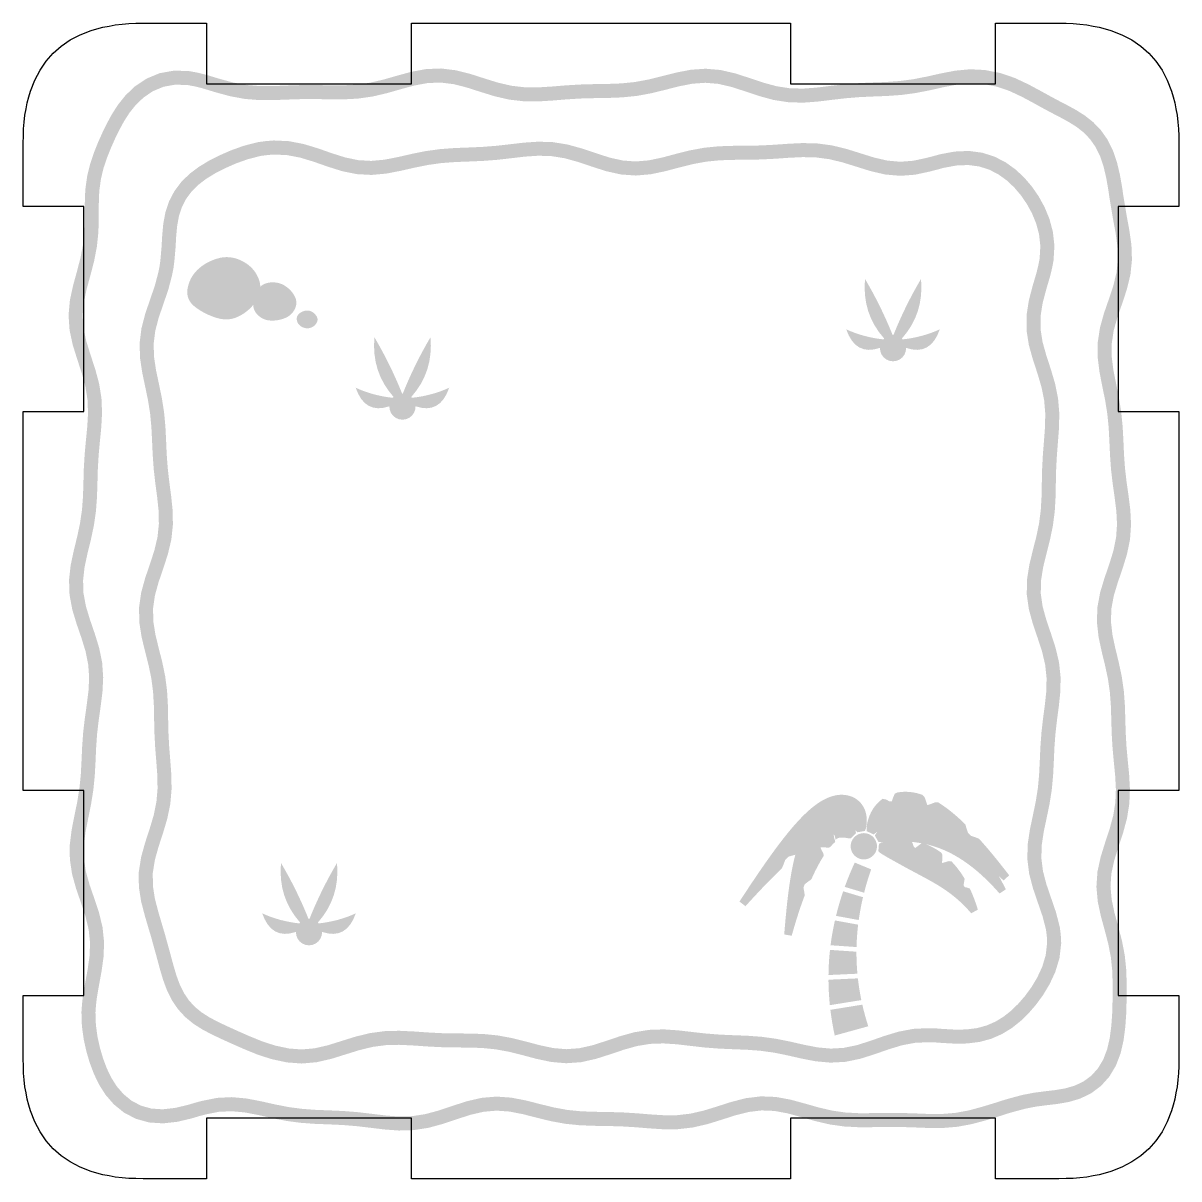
# Model space of a CAD drawing. Header units: millimetres. Extents: x 4 to 288, y 4 to 160.
# Drawn here: x 238.46 to 287.94, y 110.26 to 159.74 of the extents above; entities that cross this region are included whole.
import ezdxf

# ---------------------------------------------------------------- set-up
doc = ezdxf.new("R2010")
doc.units = ezdxf.units.MM
doc.layers.add('CUT', color=1, linetype='Continuous')
doc.layers.add('RASTER', color=7, linetype='Continuous')

msp = doc.modelspace()

# ---------------------------------------------------------------- hatches: boundary and pattern name
at = {"layer": 'RASTER'}
h = msp.add_hatch(color=7, dxfattribs=at)
h.paths.add_polyline_path([(241.102, 152.002), (241.111, 152.308), (241.125, 152.617), (241.206, 153.197), (241.337, 153.726), (241.498, 154.203), (241.672, 154.636), (241.853, 155.04), (242.045, 155.435), (242.261, 155.833), (242.521, 156.239), (242.845, 156.645), (243.247, 157.027), (243.736, 157.356), (244.305, 157.593), (244.939, 157.706), (245.598, 157.679), (245.951, 157.611), (246.276, 157.532), (246.879, 157.349), (247.459, 157.192), (248.029, 157.087), (248.598, 157.041), (249.177, 157.042), (249.768, 157.065), (250.37, 157.084), (250.974, 157.086), (251.572, 157.076), (252.158, 157.073), (252.732, 157.103), (253.303, 157.184), (253.879, 157.318), (254.47, 157.486), (255.081, 157.653), (255.71, 157.769), (256.352, 157.795), (256.992, 157.717), (257.616, 157.559), (258.22, 157.365), (258.804, 157.185), (259.374, 157.054), (259.938, 156.989), (260.507, 156.986), (261.091, 157.022), (261.687, 157.071), (262.292, 157.108), (262.895, 157.125), (263.49, 157.134), (264.074, 157.156), (264.649, 157.215), (265.225, 157.321), (265.811, 157.465), (266.415, 157.618), (267.038, 157.74), (267.676, 157.785), (268.317, 157.73), (268.947, 157.584), (269.557, 157.387), (270.147, 157.189), (270.718, 157.034), (271.28, 156.948), (271.842, 156.933), (272.417, 156.975), (273.007, 157.047), (273.609, 157.117), (274.216, 157.167), (274.819, 157.194), (275.412, 157.217), (275.994, 157.259), (276.572, 157.336), (277.156, 157.45), (277.753, 157.584), (278.368, 157.702), (279.001, 157.761), (279.64, 157.729), (280.278, 157.602), (280.607, 157.497), (280.93, 157.381), (281.496, 157.115), (281.988, 156.851), (282.418, 156.614), (282.808, 156.405), (283.179, 156.212), (283.545, 156.012), (283.91, 155.781), (284.265, 155.501), (284.595, 155.158), (284.882, 154.751), (285.113, 154.286), (285.288, 153.776), (285.415, 153.232), (285.516, 152.655), (285.558, 152.35), (285.608, 152.051), (285.709, 151.456), (285.819, 150.855), (285.906, 150.237), (285.928, 149.604), (285.862, 148.967), (285.71, 148.339), (285.508, 147.728), (285.304, 147.139), (285.145, 146.569), (285.062, 146.013), (285.061, 145.457), (285.133, 144.89), (285.248, 144.304), (285.37, 143.703), (285.468, 143.091), (285.529, 142.479), (285.562, 141.874), (285.588, 141.28), (285.629, 140.694), (285.697, 140.108), (285.781, 139.514), (285.858, 138.904), (285.89, 138.278), (285.846, 137.644), (285.719, 137.014), (285.53, 136.398), (285.325, 135.802), (285.151, 135.227), (285.047, 134.669), (285.029, 134.117), (285.092, 133.557), (285.215, 132.979), (285.361, 132.383), (285.491, 131.772), (285.58, 131.155), (285.625, 130.542), (285.644, 129.939), (285.661, 129.346), (285.695, 128.759), (285.749, 128.169), (285.808, 127.566), (285.841, 126.95), (285.816, 126.321), (285.715, 125.691), (285.548, 125.072), (285.35, 124.47), (285.168, 123.888), (285.046, 123.326), (285.009, 122.775), (285.059, 122.221), (285.181, 121.65), (285.343, 121.06), (285.501, 120.452), (285.62, 119.833), (285.684, 119.213), (285.703, 118.601), (285.702, 117.992), (285.692, 117.683), (285.685, 117.365), (285.644, 116.767), (285.569, 116.19), (285.442, 115.636), (285.243, 115.114), (284.962, 114.641), (284.601, 114.239), (284.176, 113.923), (283.71, 113.698), (283.229, 113.555), (282.753, 113.472), (282.29, 113.417), (281.836, 113.359), (281.37, 113.268), (280.855, 113.131), (280.58, 113.051), (280.287, 112.956), (279.687, 112.772), (279.073, 112.607), (278.45, 112.492), (277.826, 112.441), (277.212, 112.442), (276.61, 112.465), (276.019, 112.484), (275.43, 112.486), (274.835, 112.476), (274.228, 112.473), (273.61, 112.505), (272.987, 112.593), (272.37, 112.737), (271.769, 112.909), (271.186, 113.067), (270.623, 113.171), (270.072, 113.193), (269.518, 113.126), (268.949, 112.982), (268.36, 112.793), (267.752, 112.605), (267.128, 112.462), (266.499, 112.39), (265.876, 112.385), (265.266, 112.424), (264.67, 112.473), (264.081, 112.509), (263.492, 112.525), (262.894, 112.534), (262.284, 112.558), (261.666, 112.621), (261.05, 112.734), (260.443, 112.883), (259.854, 113.033), (259.283, 113.144), (258.729, 113.183), (258.177, 113.136), (257.613, 113.005), (257.031, 112.817), (256.427, 112.615), (255.806, 112.446), (255.174, 112.349), (254.544, 112.332), (253.925, 112.378), (253.322, 112.451), (252.732, 112.52), (252.146, 112.568), (251.556, 112.595), (250.955, 112.618), (250.345, 112.662), (249.73, 112.744), (249.121, 112.863), (248.525, 112.997), (247.947, 113.107), (247.387, 113.159), (246.834, 113.132), (246.271, 113.019), (245.986, 112.944), (245.682, 112.852), (245.069, 112.707), (244.453, 112.638), (243.849, 112.678), (243.283, 112.836), (242.778, 113.102), (242.347, 113.451), (241.995, 113.856), (241.715, 114.296), (241.493, 114.755), (241.315, 115.228), (241.17, 115.721), (241.055, 116.242), (240.978, 116.803), (240.959, 117.404), (240.982, 117.726), (241.015, 118.042), (241.118, 118.649), (241.227, 119.241), (241.307, 119.816), (241.327, 120.376), (241.269, 120.931), (241.133, 121.496), (240.94, 122.079), (240.731, 122.683), (240.558, 123.306), (240.462, 123.942), (240.461, 124.58), (240.54, 125.206), (240.659, 125.813), (240.78, 126.405), (240.873, 126.986), (240.931, 127.567), (240.962, 128.155), (240.989, 128.754), (241.032, 129.361), (241.102, 129.968), (241.187, 130.566), (241.26, 131.149), (241.289, 131.717), (241.25, 132.276), (241.137, 132.838), (240.96, 133.416), (240.754, 134.013), (240.567, 134.631), (240.449, 135.266), (240.428, 135.907), (240.499, 136.539), (240.63, 137.155), (240.776, 137.751), (240.9, 138.333), (240.983, 138.91), (241.026, 139.489), (241.044, 140.079), (241.061, 140.68), (241.097, 141.286), (241.152, 141.888), (241.21, 142.479), (241.241, 143.055), (241.218, 143.619), (241.128, 144.183), (240.973, 144.756), (240.778, 145.347), (240.588, 145.958), (240.451, 146.589), (240.407, 147.231), (240.464, 147.87), (240.598, 148.492), (240.763, 149.095), (240.915, 149.68), (241.026, 150.254), (241.085, 150.827), (241.103, 151.408)])
h.paths.add_polyline_path([(241.702, 151.993), (241.703, 151.399), (241.684, 150.787), (241.62, 150.167), (241.501, 149.548), (241.343, 148.94), (241.181, 148.35), (241.059, 147.779), (241.009, 147.225), (241.046, 146.674), (241.168, 146.112), (241.35, 145.53), (241.548, 144.928), (241.715, 144.309), (241.816, 143.679), (241.841, 143.05), (241.808, 142.434), (241.749, 141.831), (241.695, 141.241), (241.661, 140.654), (241.644, 140.061), (241.625, 139.458), (241.58, 138.845), (241.491, 138.228), (241.361, 137.617), (241.215, 137.021), (241.092, 136.443), (241.029, 135.883), (241.047, 135.331), (241.151, 134.773), (241.325, 134.198), (241.53, 133.602), (241.719, 132.986), (241.846, 132.356), (241.89, 131.722), (241.858, 131.096), (241.781, 130.486), (241.697, 129.892), (241.629, 129.306), (241.588, 128.72), (241.562, 128.126), (241.529, 127.521), (241.468, 126.909), (241.37, 126.297), (241.248, 125.696), (241.133, 125.11), (241.061, 124.543), (241.062, 123.987), (241.145, 123.431), (241.304, 122.861), (241.508, 122.272), (241.71, 121.661), (241.862, 121.033), (241.928, 120.396), (241.906, 119.763), (241.819, 119.145), (241.709, 118.544), (241.61, 117.961), (241.58, 117.673), (241.559, 117.391), (241.577, 116.853), (241.646, 116.348), (241.752, 115.87), (241.885, 115.418), (242.045, 114.991), (242.239, 114.588), (242.477, 114.216), (242.766, 113.884), (243.109, 113.605), (243.506, 113.397), (243.951, 113.272), (244.439, 113.24), (244.966, 113.299), (245.526, 113.432), (245.823, 113.522), (246.136, 113.604), (246.759, 113.729), (247.399, 113.761), (248.032, 113.702), (248.647, 113.584), (249.244, 113.45), (249.828, 113.336), (250.406, 113.259), (250.988, 113.217), (251.581, 113.194), (252.184, 113.167), (252.791, 113.117), (253.393, 113.047), (253.983, 112.975), (254.558, 112.933), (255.12, 112.948), (255.682, 113.034), (256.253, 113.189), (256.843, 113.387), (257.453, 113.584), (258.083, 113.73), (258.724, 113.785), (259.362, 113.74), (259.985, 113.618), (260.589, 113.465), (261.175, 113.321), (261.751, 113.215), (262.326, 113.156), (262.91, 113.134), (263.505, 113.125), (264.108, 113.108), (264.713, 113.071), (265.309, 113.022), (265.893, 112.986), (266.462, 112.989), (267.026, 113.054), (267.596, 113.185), (268.18, 113.365), (268.784, 113.559), (269.408, 113.717), (270.048, 113.795), (270.69, 113.769), (271.319, 113.653), (271.93, 113.486), (272.521, 113.318), (273.097, 113.184), (273.668, 113.103), (274.242, 113.073), (274.828, 113.076), (275.426, 113.086), (276.03, 113.084), (276.632, 113.065), (277.223, 113.042), (277.802, 113.041), (278.371, 113.087), (278.941, 113.192), (279.52, 113.349), (280.107, 113.528), (280.404, 113.624), (280.693, 113.709), (281.236, 113.854), (281.741, 113.951), (282.216, 114.013), (282.666, 114.066), (283.092, 114.14), (283.493, 114.259), (283.863, 114.438), (284.194, 114.684), (284.476, 114.998), (284.701, 115.376), (284.867, 115.811), (284.978, 116.296), (285.046, 116.826), (285.085, 117.392), (285.092, 117.699), (285.102, 118.003), (285.103, 118.592), (285.085, 119.173), (285.026, 119.746), (284.915, 120.32), (284.763, 120.905), (284.598, 121.508), (284.464, 122.13), (284.407, 122.769), (284.451, 123.411), (284.588, 124.042), (284.778, 124.653), (284.973, 125.244), (285.128, 125.817), (285.218, 126.381), (285.241, 126.945), (285.21, 127.521), (285.152, 128.112), (285.097, 128.714), (285.061, 129.32), (285.044, 129.921), (285.026, 130.511), (284.983, 131.09), (284.9, 131.667), (284.776, 132.249), (284.63, 132.845), (284.499, 133.461), (284.428, 134.093), (284.449, 134.734), (284.567, 135.369), (284.754, 135.987), (284.96, 136.584), (285.137, 137.162), (285.25, 137.724), (285.289, 138.283), (285.26, 138.851), (285.187, 139.434), (285.102, 140.032), (285.032, 140.639), (284.989, 141.246), (284.962, 141.845), (284.931, 142.433), (284.873, 143.014), (284.78, 143.595), (284.659, 144.187), (284.54, 144.794), (284.461, 145.42), (284.462, 146.058), (284.558, 146.694), (284.731, 147.317), (284.94, 147.921), (285.133, 148.504), (285.269, 149.069), (285.327, 149.624), (285.307, 150.184), (285.227, 150.759), (285.118, 151.351), (285.016, 151.952), (284.965, 152.26), (284.923, 152.562), (284.827, 153.112), (284.71, 153.61), (284.559, 154.054), (284.365, 154.442), (284.131, 154.775), (283.861, 155.055), (283.562, 155.291), (283.24, 155.494), (282.896, 155.683), (282.528, 155.875), (282.132, 156.086), (281.701, 156.324), (281.226, 156.579), (280.7, 156.826), (280.413, 156.929), (280.128, 157.02), (279.567, 157.132), (279.013, 157.159), (278.453, 157.107), (277.875, 156.997), (277.279, 156.863), (276.67, 156.744), (276.055, 156.662), (275.445, 156.618), (274.844, 156.595), (274.254, 156.568), (273.668, 156.52), (273.078, 156.451), (272.475, 156.378), (271.856, 156.332), (271.226, 156.349), (270.594, 156.446), (269.973, 156.615), (269.369, 156.817), (268.787, 157.005), (268.223, 157.136), (267.671, 157.183), (267.117, 157.144), (266.546, 157.033), (265.957, 156.883), (265.35, 156.734), (264.734, 156.621), (264.116, 156.558), (263.506, 156.534), (262.908, 156.525), (262.319, 156.509), (261.73, 156.473), (261.134, 156.424), (260.524, 156.385), (259.901, 156.39), (259.272, 156.462), (258.648, 156.605), (258.04, 156.793), (257.451, 156.982), (256.882, 157.126), (256.328, 157.193), (255.777, 157.171), (255.214, 157.067), (254.631, 156.909), (254.03, 156.737), (253.413, 156.593), (252.79, 156.505), (252.172, 156.473), (251.565, 156.476), (250.97, 156.486), (250.381, 156.484), (249.79, 156.465), (249.188, 156.442), (248.574, 156.441), (247.95, 156.492), (247.327, 156.607), (246.714, 156.772), (246.118, 156.953), (245.823, 157.025), (245.528, 157.082), (244.98, 157.104), (244.475, 157.014), (244.021, 156.825), (243.624, 156.557), (243.288, 156.238), (243.01, 155.889), (242.778, 155.528), (242.579, 155.16), (242.397, 154.787), (242.225, 154.401), (242.061, 153.994), (241.913, 153.558), (241.796, 153.083), (241.723, 152.562), (241.711, 152.285), (241.702, 151.993)])
h = msp.add_hatch(color=7, dxfattribs=at)
h.paths.add_polyline_path([(244.25, 149.064), (244.306, 149.339), (244.34, 149.605), (244.387, 150.135), (244.416, 150.643), (244.462, 151.147), (244.554, 151.641), (244.712, 152.113), (244.94, 152.549), (245.234, 152.939), (245.58, 153.278), (245.968, 153.572), (246.39, 153.831), (246.848, 154.066), (247.348, 154.285), (247.901, 154.484), (248.509, 154.64), (248.852, 154.686), (249.19, 154.714), (249.831, 154.684), (250.463, 154.564), (251.081, 154.377), (251.678, 154.167), (252.254, 153.985), (252.813, 153.87), (253.365, 153.839), (253.924, 153.89), (254.5, 154.001), (255.094, 154.137), (255.703, 154.259), (256.317, 154.344), (256.928, 154.389), (257.528, 154.412), (258.118, 154.438), (258.703, 154.484), (259.294, 154.55), (259.896, 154.62), (260.514, 154.662), (261.144, 154.641), (261.775, 154.539), (262.394, 154.367), (262.996, 154.164), (263.576, 153.978), (264.137, 153.854), (264.687, 153.814), (265.241, 153.861), (265.812, 153.981), (266.402, 154.138), (267.009, 154.29), (267.626, 154.403), (268.244, 154.464), (268.854, 154.484), (269.451, 154.488), (270.04, 154.5), (270.628, 154.531), (271.225, 154.573), (271.835, 154.602), (272.458, 154.586), (273.085, 154.503), (273.706, 154.352), (274.311, 154.163), (274.895, 153.981), (275.46, 153.851), (276.011, 153.802), (276.561, 153.844), (277.128, 153.966), (277.418, 154.04), (277.727, 154.125), (278.34, 154.239), (278.945, 154.265), (279.523, 154.189), (280.056, 154.017), (280.534, 153.769), (280.956, 153.463), (281.326, 153.115), (281.651, 152.732), (281.938, 152.316), (282.188, 151.86), (282.395, 151.358), (282.543, 150.806), (282.609, 150.206), (282.572, 149.575), (282.506, 149.24), (282.431, 148.922), (282.255, 148.324), (282.103, 147.747), (282.016, 147.189), (282.014, 146.64), (282.102, 146.085), (282.262, 145.513), (282.456, 144.919), (282.637, 144.306), (282.764, 143.681), (282.817, 143.053), (282.807, 142.433), (282.762, 141.828), (282.715, 141.235), (282.684, 140.648), (282.67, 140.058), (282.659, 139.457), (282.624, 138.845), (282.545, 138.227), (282.418, 137.613), (282.265, 137.013), (282.124, 136.431), (282.035, 135.868), (282.025, 135.317), (282.104, 134.763), (282.261, 134.195), (282.462, 133.605), (282.659, 132.996), (282.807, 132.37), (282.874, 131.736), (282.862, 131.109), (282.798, 130.497), (282.719, 129.899), (282.652, 129.312), (282.609, 128.727), (282.583, 128.135), (282.553, 127.532), (282.496, 126.92), (282.4, 126.308), (282.275, 125.705), (282.151, 125.117), (282.066, 124.548), (282.05, 123.993), (282.118, 123.439), (282.266, 122.874), (282.466, 122.289), (282.674, 121.682), (282.837, 121.053), (282.881, 120.711), (282.9, 120.352), (282.825, 119.708), (282.644, 119.115), (282.399, 118.589), (282.119, 118.125), (281.818, 117.714), (281.499, 117.346), (281.158, 117.015), (280.784, 116.718), (280.37, 116.464), (279.911, 116.262), (279.41, 116.125), (278.877, 116.058), (278.326, 116.053), (277.757, 116.084), (277.475, 116.107), (277.199, 116.113), (276.639, 116.086), (276.08, 115.98), (275.506, 115.806), (274.912, 115.598), (274.297, 115.403), (273.664, 115.273), (273.024, 115.238), (272.392, 115.295), (271.777, 115.414), (271.18, 115.55), (270.597, 115.667), (270.02, 115.747), (269.438, 115.79), (268.847, 115.813), (268.246, 115.839), (267.64, 115.886), (267.038, 115.954), (266.449, 116.023), (265.876, 116.061), (265.314, 116.042), (264.753, 115.952), (264.182, 115.793), (263.592, 115.594), (262.981, 115.399), (262.35, 115.258), (261.709, 115.212), (261.071, 115.267), (260.45, 115.397), (259.848, 115.557), (259.264, 115.703), (258.69, 115.808), (258.117, 115.865), (257.534, 115.884), (256.941, 115.888), (256.338, 115.901), (255.735, 115.932), (255.14, 115.974), (254.558, 116.001), (253.99, 115.987), (253.425, 115.912), (252.855, 115.774), (252.268, 115.591), (251.661, 115.402), (251.034, 115.257), (250.393, 115.2), (249.753, 115.248), (249.12, 115.384), (248.798, 115.484), (248.479, 115.59), (247.914, 115.82), (247.411, 116.042), (246.956, 116.248), (246.532, 116.448), (246.132, 116.66), (245.752, 116.902), (245.402, 117.189), (245.091, 117.527), (244.828, 117.913), (244.618, 118.338), (244.451, 118.793), (244.31, 119.271), (244.175, 119.776), (244.023, 120.322), (243.944, 120.615), (243.853, 120.913), (243.676, 121.515), (243.515, 122.13), (243.416, 122.763), (243.414, 123.406), (243.515, 124.043), (243.687, 124.661), (243.883, 125.259), (244.054, 125.838), (244.169, 126.404), (244.217, 126.968), (244.207, 127.54), (244.164, 128.126), (244.116, 128.725), (244.084, 129.329), (244.07, 129.93), (244.059, 130.521), (244.026, 131.1), (243.953, 131.674), (243.833, 132.252), (243.682, 132.843), (243.535, 133.452), (243.436, 134.08), (243.425, 134.721), (243.516, 135.359), (243.687, 135.982), (243.892, 136.584), (244.081, 137.166), (244.214, 137.731), (244.273, 138.29), (244.263, 138.854), (244.202, 139.433), (244.123, 140.027), (244.054, 140.632), (244.01, 141.238), (243.983, 141.837), (243.954, 142.426), (243.901, 143.005), (243.81, 143.585), (243.688, 144.173), (243.561, 144.777), (243.467, 145.399), (243.449, 146.035), (243.528, 146.673), (243.691, 147.299), (243.898, 147.906), (244.099, 148.491)])
h.paths.add_polyline_path([(244.835, 148.928), (244.674, 148.317), (244.466, 147.711), (244.266, 147.126), (244.118, 146.561), (244.05, 146.007), (244.066, 145.452), (244.151, 144.883), (244.275, 144.295), (244.4, 143.692), (244.496, 143.08), (244.553, 142.468), (244.583, 141.865), (244.609, 141.273), (244.652, 140.688), (244.719, 140.101), (244.798, 139.503), (244.862, 138.891), (244.874, 138.264), (244.807, 137.63), (244.659, 137.004), (244.462, 136.395), (244.261, 135.805), (244.104, 135.237), (244.025, 134.683), (244.035, 134.132), (244.124, 133.569), (244.265, 132.987), (244.418, 132.387), (244.545, 131.773), (244.624, 131.155), (244.659, 130.543), (244.67, 129.942), (244.684, 129.352), (244.715, 128.765), (244.762, 128.172), (244.807, 127.567), (244.817, 126.947), (244.764, 126.319), (244.637, 125.694), (244.456, 125.081), (244.262, 124.487), (244.102, 123.915), (244.014, 123.36), (244.016, 122.811), (244.103, 122.253), (244.255, 121.676), (244.428, 121.085), (244.52, 120.781), (244.602, 120.481), (244.754, 119.934), (244.888, 119.433), (245.021, 118.981), (245.17, 118.575), (245.348, 118.216), (245.562, 117.901), (245.814, 117.627), (246.105, 117.389), (246.434, 117.178), (246.801, 116.984), (247.208, 116.792), (247.655, 116.589), (248.148, 116.372), (248.687, 116.153), (248.981, 116.055), (249.273, 115.965), (249.839, 115.844), (250.389, 115.802), (250.94, 115.851), (251.505, 115.981), (252.089, 116.163), (252.694, 116.352), (253.315, 116.503), (253.942, 116.586), (254.565, 116.602), (255.175, 116.573), (255.772, 116.531), (256.36, 116.5), (256.949, 116.488), (257.546, 116.484), (258.156, 116.464), (258.774, 116.403), (259.391, 116.29), (259.998, 116.138), (260.588, 115.981), (261.159, 115.861), (261.713, 115.814), (262.263, 115.854), (262.824, 115.978), (263.404, 116.164), (264.006, 116.367), (264.625, 116.539), (265.256, 116.641), (265.886, 116.662), (266.504, 116.62), (267.106, 116.55), (267.697, 116.484), (268.282, 116.438), (268.872, 116.412), (269.472, 116.389), (270.083, 116.344), (270.697, 116.259), (271.306, 116.137), (271.9, 116.001), (272.476, 115.89), (273.035, 115.839), (273.587, 115.87), (274.146, 115.985), (274.722, 116.167), (275.319, 116.377), (275.937, 116.564), (276.569, 116.684), (277.192, 116.713), (277.505, 116.707), (277.797, 116.683), (278.339, 116.653), (278.837, 116.658), (279.293, 116.715), (279.71, 116.829), (280.091, 116.996), (280.44, 117.211), (280.761, 117.466), (281.062, 117.759), (281.348, 118.089), (281.619, 118.459), (281.869, 118.872), (282.083, 119.33), (282.235, 119.831), (282.298, 120.371), (282.283, 120.658), (282.247, 120.939), (282.099, 121.509), (281.898, 122.094), (281.691, 122.701), (281.528, 123.327), (281.449, 123.965), (281.467, 124.601), (281.561, 125.223), (281.688, 125.827), (281.81, 126.415), (281.901, 126.995), (281.954, 127.574), (281.983, 128.163), (282.01, 128.762), (282.054, 129.368), (282.123, 129.973), (282.202, 130.567), (282.263, 131.146), (282.273, 131.71), (282.214, 132.269), (282.081, 132.834), (281.892, 133.416), (281.687, 134.018), (281.516, 134.641), (281.425, 135.279), (281.436, 135.92), (281.535, 136.548), (281.682, 137.157), (281.833, 137.748), (281.953, 138.326), (282.026, 138.9), (282.059, 139.479), (282.07, 140.07), (282.084, 140.671), (282.116, 141.275), (282.164, 141.874), (282.207, 142.46), (282.217, 143.032), (282.169, 143.596), (282.054, 144.162), (281.883, 144.741), (281.687, 145.339), (281.515, 145.957), (281.414, 146.594), (281.416, 147.237), (281.515, 147.87), (281.676, 148.485), (281.85, 149.076), (281.919, 149.367), (281.975, 149.651), (282.007, 150.191), (281.952, 150.695), (281.826, 151.165), (281.646, 151.6), (281.426, 152), (281.174, 152.367), (280.89, 152.701), (280.573, 153), (280.218, 153.257), (279.824, 153.462), (279.391, 153.601), (278.918, 153.663), (278.408, 153.641), (277.861, 153.54), (277.572, 153.46), (277.265, 153.382), (276.647, 153.248), (276.007, 153.2), (275.366, 153.257), (274.739, 153.402), (274.132, 153.591), (273.545, 153.774), (272.975, 153.912), (272.41, 153.987), (271.842, 154.001), (271.26, 153.974), (270.665, 153.932), (270.062, 153.901), (269.459, 153.888), (268.866, 153.884), (268.283, 153.865), (267.71, 153.808), (267.136, 153.703), (266.552, 153.557), (265.95, 153.397), (265.329, 153.267), (264.691, 153.212), (264.05, 153.258), (263.419, 153.399), (262.808, 153.594), (262.218, 153.793), (261.647, 153.952), (261.086, 154.042), (260.524, 154.061), (259.951, 154.023), (259.362, 153.954), (258.76, 153.886), (258.154, 153.839), (257.553, 153.813), (256.962, 153.79), (256.38, 153.747), (255.803, 153.667), (255.22, 153.55), (254.623, 153.414), (254.008, 153.295), (253.376, 153.238), (252.736, 153.273), (252.103, 153.403), (251.488, 153.598), (250.894, 153.806), (250.32, 153.98), (249.761, 154.086), (249.201, 154.112), (248.917, 154.089), (248.623, 154.05), (248.077, 153.91), (247.57, 153.728), (247.106, 153.524), (246.684, 153.307), (246.306, 153.076), (245.973, 152.823), (245.686, 152.542), (245.449, 152.228), (245.266, 151.877), (245.136, 151.49), (245.057, 151.064), (245.014, 150.599), (244.985, 150.092), (244.936, 149.54), (244.898, 149.241), (244.835, 148.928)])
for points in [[(248.521, 148.852), (248.566, 148.734), (248.597, 148.618), (248.614, 148.502), (248.617, 148.386), (248.605, 148.272), (248.58, 148.158), (248.54, 148.045), (248.486, 147.933), (248.421, 147.825), (248.349, 147.721), (248.27, 147.624), (248.184, 147.532), (248.091, 147.446), (247.99, 147.365), (247.882, 147.291), (247.767, 147.221), (247.648, 147.162), (247.527, 147.115), (247.405, 147.081), (247.281, 147.061), (247.156, 147.054), (247.029, 147.06), (246.901, 147.079), (246.771, 147.111), (246.643, 147.152), (246.517, 147.199), (246.396, 147.25), (246.277, 147.305), (246.162, 147.366), (246.05, 147.432), (245.942, 147.502), (245.837, 147.577), (245.741, 147.657), (245.66, 147.743), (245.595, 147.833), (245.546, 147.927), (245.511, 148.027), (245.492, 148.132), (245.488, 148.242), (245.499, 148.356), (245.522, 148.471), (245.554, 148.582), (245.593, 148.689), (245.64, 148.792), (245.696, 148.89), (245.759, 148.985), (245.831, 149.075), (245.911, 149.161), (245.998, 149.243), (246.091, 149.319), (246.189, 149.389), (246.294, 149.454), (246.404, 149.513), (246.521, 149.567), (246.643, 149.615), (246.771, 149.657), (246.902, 149.691), (247.032, 149.712), (247.162, 149.72), (247.291, 149.715), (247.42, 149.698), (247.549, 149.668), (247.677, 149.625), (247.804, 149.57), (247.926, 149.505), (248.039, 149.433), (248.143, 149.354), (248.237, 149.267), (248.322, 149.174), (248.398, 149.074), (248.464, 148.966), (248.521, 148.852)], [(250.086, 148.048), (250.117, 147.981), (250.14, 147.913), (250.154, 147.846), (250.16, 147.778), (250.157, 147.71), (250.145, 147.642), (250.125, 147.573), (250.096, 147.504), (250.061, 147.438), (250.02, 147.376), (249.975, 147.32), (249.924, 147.268), (249.868, 147.221), (249.808, 147.179), (249.742, 147.141), (249.671, 147.109), (249.597, 147.081), (249.523, 147.057), (249.447, 147.038), (249.37, 147.023), (249.292, 147.012), (249.212, 147.005), (249.132, 147.003), (249.051, 147.005), (248.971, 147.012), (248.894, 147.026), (248.82, 147.047), (248.75, 147.074), (248.683, 147.108), (248.619, 147.149), (248.558, 147.196), (248.501, 147.25), (248.449, 147.307), (248.406, 147.367), (248.371, 147.429), (248.344, 147.493), (248.325, 147.559), (248.315, 147.626), (248.313, 147.696), (248.318, 147.767), (248.33, 147.839), (248.346, 147.911), (248.366, 147.982), (248.389, 148.052), (248.416, 148.122), (248.447, 148.192), (248.482, 148.261), (248.521, 148.329), (248.564, 148.393), (248.614, 148.45), (248.669, 148.5), (248.731, 148.542), (248.799, 148.576), (248.873, 148.603), (248.954, 148.623), (249.04, 148.635), (249.128, 148.64), (249.213, 148.639), (249.296, 148.63), (249.376, 148.616), (249.454, 148.595), (249.529, 148.567), (249.601, 148.533), (249.67, 148.492), (249.737, 148.446), (249.799, 148.398), (249.857, 148.347), (249.911, 148.293), (249.961, 148.236), (250.006, 148.176), (250.048, 148.113), (250.086, 148.048)], [(275.14, 145.835), (274.889, 145.769), (274.658, 145.75), (274.447, 145.779), (274.257, 145.854), (274.086, 145.977), (273.936, 146.147), (273.807, 146.365), (273.697, 146.629), (273.881, 146.549), (274.069, 146.476), (274.261, 146.411), (274.458, 146.353), (274.659, 146.303), (274.864, 146.26), (275.073, 146.225), (275.287, 146.198), (275.293, 146.204), (275.298, 146.21), (275.304, 146.216), (275.31, 146.222), (275.316, 146.227), (275.322, 146.233), (275.1, 146.508), (274.912, 146.796), (274.758, 147.096), (274.638, 147.409), (274.553, 147.735), (274.502, 148.073), (274.484, 148.424), (274.501, 148.787), (274.668, 148.498), (274.83, 148.206), (274.986, 147.91), (275.137, 147.611), (275.282, 147.308), (275.422, 147.002), (275.556, 146.693), (275.685, 146.38), (275.69, 146.38), (275.695, 146.38), (275.7, 146.38), (275.705, 146.38), (275.71, 146.38), (275.715, 146.38), (275.844, 146.693), (275.978, 147.002), (276.118, 147.308), (276.263, 147.611), (276.414, 147.91), (276.57, 148.206), (276.732, 148.498), (276.899, 148.787), (276.916, 148.424), (276.898, 148.073), (276.847, 147.735), (276.762, 147.409), (276.642, 147.096), (276.488, 146.796), (276.3, 146.508), (276.078, 146.233), (276.084, 146.227), (276.09, 146.222), (276.096, 146.216), (276.102, 146.21), (276.107, 146.204), (276.113, 146.198), (276.327, 146.225), (276.536, 146.26), (276.741, 146.303), (276.942, 146.353), (277.139, 146.411), (277.331, 146.476), (277.519, 146.549), (277.703, 146.629), (277.593, 146.365), (277.464, 146.147), (277.314, 145.977), (277.143, 145.854), (276.953, 145.779), (276.742, 145.75), (276.511, 145.769), (276.26, 145.835), (276.244, 145.688), (276.191, 145.55), (276.103, 145.431), (275.987, 145.339), (275.851, 145.281), (275.704, 145.26), (275.705, 145.26), (275.705, 145.26), (275.705, 145.26), (275.705, 145.26), (275.704, 145.26), (275.703, 145.26), (275.702, 145.26), (275.7, 145.26), (275.698, 145.26), (275.697, 145.26), (275.696, 145.26), (275.695, 145.26), (275.695, 145.26), (275.695, 145.26), (275.695, 145.26), (275.696, 145.26), (275.549, 145.281), (275.413, 145.339), (275.297, 145.431), (275.209, 145.55), (275.156, 145.688)], [(251.025, 147.187), (251.042, 147.155), (251.054, 147.123), (251.063, 147.091), (251.066, 147.058), (251.065, 147.025), (251.06, 146.992), (251.05, 146.958), (251.036, 146.924), (251.018, 146.891), (250.998, 146.861), (250.975, 146.832), (250.95, 146.805), (250.923, 146.781), (250.893, 146.758), (250.861, 146.738), (250.826, 146.72), (250.79, 146.704), (250.754, 146.692), (250.717, 146.682), (250.68, 146.676), (250.643, 146.674), (250.605, 146.674), (250.567, 146.678), (250.528, 146.685), (250.491, 146.694), (250.455, 146.706), (250.421, 146.72), (250.389, 146.736), (250.359, 146.754), (250.33, 146.775), (250.303, 146.798), (250.278, 146.823), (250.255, 146.849), (250.236, 146.877), (250.218, 146.905), (250.204, 146.935), (250.193, 146.965), (250.184, 146.996), (250.178, 147.029), (250.175, 147.062), (250.175, 147.095), (250.179, 147.127), (250.186, 147.158), (250.196, 147.188), (250.211, 147.216), (250.229, 147.243), (250.25, 147.269), (250.275, 147.294), (250.302, 147.317), (250.331, 147.338), (250.361, 147.357), (250.393, 147.375), (250.425, 147.39), (250.459, 147.403), (250.494, 147.415), (250.531, 147.424), (250.568, 147.431), (250.605, 147.434), (250.641, 147.434), (250.676, 147.431), (250.711, 147.425), (250.746, 147.415), (250.78, 147.402), (250.814, 147.386), (250.846, 147.367), (250.877, 147.347), (250.906, 147.325), (250.933, 147.301), (250.959, 147.275), (250.982, 147.248), (251.004, 147.218), (251.025, 147.187)], [(254.14, 143.335), (253.889, 143.269), (253.658, 143.25), (253.447, 143.279), (253.257, 143.354), (253.086, 143.477), (252.936, 143.647), (252.807, 143.865), (252.697, 144.129), (252.881, 144.049), (253.069, 143.976), (253.261, 143.911), (253.458, 143.853), (253.659, 143.803), (253.864, 143.76), (254.073, 143.725), (254.287, 143.698), (254.293, 143.704), (254.298, 143.71), (254.304, 143.716), (254.31, 143.722), (254.316, 143.727), (254.322, 143.733), (254.1, 144.008), (253.912, 144.296), (253.758, 144.596), (253.638, 144.909), (253.553, 145.235), (253.502, 145.573), (253.484, 145.924), (253.501, 146.287), (253.668, 145.998), (253.83, 145.706), (253.986, 145.41), (254.137, 145.111), (254.282, 144.808), (254.422, 144.502), (254.556, 144.193), (254.685, 143.88), (254.69, 143.88), (254.695, 143.88), (254.7, 143.88), (254.705, 143.88), (254.71, 143.88), (254.715, 143.88), (254.844, 144.193), (254.978, 144.502), (255.118, 144.808), (255.263, 145.111), (255.414, 145.41), (255.57, 145.706), (255.732, 145.998), (255.899, 146.287), (255.916, 145.924), (255.898, 145.573), (255.847, 145.235), (255.762, 144.909), (255.642, 144.596), (255.488, 144.296), (255.3, 144.008), (255.078, 143.733), (255.084, 143.727), (255.09, 143.722), (255.096, 143.716), (255.102, 143.71), (255.107, 143.704), (255.113, 143.698), (255.327, 143.725), (255.536, 143.76), (255.741, 143.803), (255.942, 143.853), (256.139, 143.911), (256.331, 143.976), (256.519, 144.049), (256.703, 144.129), (256.593, 143.865), (256.464, 143.647), (256.314, 143.477), (256.143, 143.354), (255.953, 143.279), (255.742, 143.25), (255.511, 143.269), (255.26, 143.335), (255.244, 143.188), (255.191, 143.05), (255.103, 142.931), (254.987, 142.839), (254.851, 142.781), (254.704, 142.76), (254.705, 142.76), (254.705, 142.76), (254.705, 142.76), (254.705, 142.76), (254.704, 142.76), (254.703, 142.76), (254.702, 142.76), (254.7, 142.76), (254.698, 142.76), (254.697, 142.76), (254.696, 142.76), (254.695, 142.76), (254.695, 142.76), (254.695, 142.76), (254.695, 142.76), (254.696, 142.76), (254.549, 142.781), (254.413, 142.839), (254.297, 142.931), (254.209, 143.05), (254.156, 143.188)], [(274.499, 125.156), (274.54, 125.267), (274.56, 125.375), (274.572, 125.48), (274.577, 125.583), (274.575, 125.684), (274.565, 125.784), (274.548, 125.883), (274.522, 125.98), (274.488, 126.076), (274.443, 126.169), (274.389, 126.259), (274.324, 126.344), (274.249, 126.424), (274.163, 126.496), (274.069, 126.558), (273.967, 126.611), (273.86, 126.651), (273.749, 126.681), (273.637, 126.698), (273.524, 126.705), (273.413, 126.702), (273.303, 126.69), (273.195, 126.669), (273.089, 126.641), (272.984, 126.606), (272.882, 126.564), (272.781, 126.516), (272.681, 126.463), (272.582, 126.404), (272.483, 126.339), (272.386, 126.27), (272.288, 126.195), (272.19, 126.115), (272.092, 126.03), (271.994, 125.941), (271.895, 125.846), (271.796, 125.747), (271.696, 125.642), (271.595, 125.533), (271.492, 125.419), (271.389, 125.3), (271.285, 125.176), (271.179, 125.048), (271.072, 124.914), (270.964, 124.776), (270.854, 124.633), (270.743, 124.485), (270.629, 124.333), (270.515, 124.176), (270.398, 124.013), (270.28, 123.847), (270.16, 123.675), (270.038, 123.499), (269.914, 123.318), (269.788, 123.132), (269.66, 122.941), (269.53, 122.746), (269.398, 122.546), (269.263, 122.342), (269.127, 122.132), (269.385, 121.935), (269.551, 122.119), (269.715, 122.298), (269.877, 122.472), (270.036, 122.641), (270.192, 122.805), (270.347, 122.963), (270.498, 123.117), (270.647, 123.265), (270.794, 123.408), (270.938, 123.546), (271.018, 123.733), (271.088, 123.923), (271.219, 124.052), (271.417, 124.111), (271.615, 124.161), (271.741, 124.268), (271.865, 124.371), (271.985, 124.469), (272.102, 124.561), (272.216, 124.649), (272.326, 124.732), (272.433, 124.809), (272.536, 124.882), (272.635, 124.949), (272.731, 125.012), (272.776, 125.13), (272.784, 125.296), (272.807, 125.441), (272.967, 125.375), (273.118, 125.297), (273.214, 125.286), (273.278, 125.316), (273.336, 125.341), (273.388, 125.361), (273.435, 125.379), (273.475, 125.392), (273.509, 125.403), (273.537, 125.412), (273.558, 125.419), (273.573, 125.425), (273.583, 125.455), (273.609, 125.601), (273.655, 125.739), (273.665, 125.687), (273.634, 125.565), (273.598, 125.486), (273.608, 125.499), (273.622, 125.509), (273.643, 125.516), (273.67, 125.517), (273.703, 125.511), (273.741, 125.498), (273.783, 125.477), (273.829, 125.447), (273.878, 125.409), (273.93, 125.363), (273.984, 125.308), (274.041, 125.246), (274.103, 125.175), (274.179, 125.1)], [(274.867, 125.009), (274.965, 125.073), (275.048, 125.136), (275.127, 125.194), (275.202, 125.248), (275.274, 125.295), (275.343, 125.338), (275.41, 125.375), (275.474, 125.407), (275.535, 125.434), (275.593, 125.457), (275.648, 125.476), (275.701, 125.491), (275.751, 125.503), (275.799, 125.512), (275.844, 125.519), (275.889, 125.524), (275.932, 125.528), (275.976, 125.531), (276.019, 125.532), (276.064, 125.533), (276.11, 125.533), (276.158, 125.532), (276.209, 125.529), (276.263, 125.525), (276.32, 125.52), (276.381, 125.512), (276.445, 125.503), (276.513, 125.491), (276.586, 125.476), (276.662, 125.458), (276.742, 125.437), (276.826, 125.413), (276.914, 125.385), (277.005, 125.354), (277.1, 125.319), (277.199, 125.28), (277.302, 125.237), (277.407, 125.19), (277.516, 125.138), (277.629, 125.083), (277.744, 125.023), (277.863, 124.959), (277.984, 124.891), (278.109, 124.818), (278.236, 124.741), (278.366, 124.659), (278.498, 124.573), (278.633, 124.482), (278.771, 124.387), (278.911, 124.287), (279.053, 124.183), (279.198, 124.074), (279.345, 123.961), (279.494, 123.843), (279.645, 123.72), (279.799, 123.593), (279.954, 123.461), (280.111, 123.324), (280.271, 123.183), (280.432, 123.037), (280.672, 123.257), (280.537, 123.431), (280.404, 123.601), (280.272, 123.767), (280.142, 123.93), (280.013, 124.088), (279.886, 124.242), (279.76, 124.392), (279.635, 124.537), (279.511, 124.679), (279.389, 124.817), (279.214, 124.89), (279.034, 124.949), (278.911, 125.067), (278.85, 125.255), (278.791, 125.444), (278.674, 125.556), (278.557, 125.665), (278.441, 125.769), (278.326, 125.869), (278.211, 125.965), (278.096, 126.056), (277.981, 126.143), (277.867, 126.225), (277.752, 126.302), (277.638, 126.375), (277.491, 126.375), (277.322, 126.311), (277.17, 126.261), (277.111, 126.439), (277.045, 126.617), (276.945, 126.708), (276.828, 126.745), (276.71, 126.776), (276.592, 126.8), (276.474, 126.818), (276.356, 126.829), (276.237, 126.833), (276.12, 126.83), (276.003, 126.82), (275.887, 126.802), (275.778, 126.753), (275.703, 126.585), (275.645, 126.418), (275.536, 126.43), (275.392, 126.504), (275.254, 126.533), (275.165, 126.463), (275.08, 126.388), (275.002, 126.307), (274.93, 126.221), (274.864, 126.131), (274.805, 126.036), (274.752, 125.937), (274.705, 125.835), (274.664, 125.73), (274.629, 125.621), (274.601, 125.509), (274.58, 125.394), (274.567, 125.274), (274.572, 125.146)], [(274.114, 125.066), (274.093, 125.17), (274.059, 125.261), (274.017, 125.346), (273.97, 125.426), (273.918, 125.501), (273.861, 125.572), (273.797, 125.638), (273.729, 125.699), (273.654, 125.755), (273.573, 125.804), (273.487, 125.845), (273.396, 125.879), (273.3, 125.904), (273.201, 125.92), (273.099, 125.926), (272.997, 125.922), (272.895, 125.908), (272.795, 125.885), (272.698, 125.853), (272.604, 125.812), (272.515, 125.765), (272.43, 125.711), (272.349, 125.651), (272.273, 125.587), (272.201, 125.517), (272.133, 125.443), (272.069, 125.365), (272.009, 125.283), (271.952, 125.197), (271.898, 125.108), (271.847, 125.015), (271.799, 124.918), (271.753, 124.819), (271.709, 124.715), (271.668, 124.608), (271.628, 124.498), (271.591, 124.384), (271.555, 124.266), (271.521, 124.145), (271.488, 124.02), (271.457, 123.892), (271.427, 123.76), (271.398, 123.624), (271.371, 123.484), (271.345, 123.341), (271.319, 123.194), (271.295, 123.043), (271.272, 122.888), (271.249, 122.73), (271.227, 122.567), (271.206, 122.401), (271.186, 122.231), (271.166, 122.056), (271.147, 121.878), (271.129, 121.696), (271.111, 121.51), (271.093, 121.32), (271.076, 121.126), (271.059, 120.928), (271.043, 120.726), (271.363, 120.67), (271.417, 120.863), (271.472, 121.052), (271.527, 121.236), (271.582, 121.415), (271.638, 121.59), (271.694, 121.761), (271.75, 121.926), (271.807, 122.087), (271.863, 122.243), (271.92, 122.395), (271.898, 122.562), (271.866, 122.729), (271.915, 122.87), (272.057, 122.98), (272.202, 123.082), (272.258, 123.205), (272.313, 123.323), (272.368, 123.437), (272.423, 123.545), (272.477, 123.649), (272.53, 123.747), (272.583, 123.841), (272.634, 123.93), (272.685, 124.013), (272.735, 124.092), (272.715, 124.2), (272.642, 124.336), (272.591, 124.461), (272.756, 124.456), (272.918, 124.437), (273.001, 124.457), (273.038, 124.5), (273.073, 124.538), (273.105, 124.572), (273.134, 124.601), (273.159, 124.626), (273.181, 124.647), (273.199, 124.664), (273.214, 124.679), (273.225, 124.692), (273.223, 124.724), (273.18, 124.866), (273.157, 125.011), (273.193, 124.97), (273.231, 124.85), (273.247, 124.764), (273.254, 124.78), (273.265, 124.796), (273.281, 124.813), (273.302, 124.829), (273.331, 124.844), (273.366, 124.856), (273.407, 124.865), (273.455, 124.871), (273.509, 124.873), (273.57, 124.872), (273.636, 124.866), (273.709, 124.856), (273.789, 124.843), (273.884, 124.836)], [(275.083, 124.678), (275.202, 124.675), (275.311, 124.683), (275.415, 124.691), (275.515, 124.698), (275.612, 124.705), (275.706, 124.71), (275.797, 124.713), (275.886, 124.716), (275.972, 124.716), (276.055, 124.716), (276.137, 124.714), (276.216, 124.711), (276.294, 124.707), (276.369, 124.701), (276.443, 124.695), (276.516, 124.688), (276.588, 124.68), (276.659, 124.67), (276.729, 124.66), (276.798, 124.65), (276.867, 124.638), (276.936, 124.625), (277.006, 124.611), (277.075, 124.596), (277.145, 124.58), (277.216, 124.563), (277.287, 124.544), (277.359, 124.524), (277.433, 124.502), (277.507, 124.479), (277.583, 124.453), (277.66, 124.426), (277.738, 124.396), (277.817, 124.364), (277.898, 124.33), (277.981, 124.293), (278.064, 124.254), (278.149, 124.212), (278.236, 124.167), (278.323, 124.119), (278.412, 124.068), (278.502, 124.015), (278.593, 123.958), (278.686, 123.898), (278.779, 123.835), (278.873, 123.768), (278.968, 123.698), (279.064, 123.625), (279.161, 123.549), (279.259, 123.469), (279.357, 123.386), (279.455, 123.299), (279.555, 123.208), (279.654, 123.115), (279.755, 123.017), (279.855, 122.917), (279.956, 122.812), (280.057, 122.705), (280.158, 122.593), (280.259, 122.478), (280.529, 122.659), (280.458, 122.799), (280.386, 122.936), (280.314, 123.071), (280.241, 123.204), (280.168, 123.333), (280.094, 123.46), (280.02, 123.585), (279.945, 123.707), (279.869, 123.826), (279.792, 123.943), (279.655, 124.002), (279.511, 124.049), (279.428, 124.15), (279.411, 124.316), (279.394, 124.486), (279.311, 124.586), (279.227, 124.683), (279.141, 124.778), (279.054, 124.869), (278.966, 124.957), (278.876, 125.043), (278.785, 125.125), (278.692, 125.203), (278.597, 125.278), (278.501, 125.35), (278.367, 125.352), (278.205, 125.293), (278.06, 125.249), (278.022, 125.426), (277.977, 125.605), (277.892, 125.701), (277.785, 125.745), (277.677, 125.785), (277.568, 125.819), (277.457, 125.85), (277.346, 125.875), (277.234, 125.896), (277.122, 125.911), (277.009, 125.921), (276.897, 125.927), (276.783, 125.904), (276.67, 125.759), (276.566, 125.614), (276.461, 125.658), (276.347, 125.775), (276.228, 125.849), (276.12, 125.819), (276.014, 125.783), (275.909, 125.742), (275.806, 125.696), (275.705, 125.645), (275.606, 125.59), (275.51, 125.53), (275.415, 125.465), (275.324, 125.396), (275.235, 125.322), (275.149, 125.243), (275.067, 125.158), (274.989, 125.067), (274.921, 124.959)], [(275.012, 124.5), (275.008, 124.427), (274.993, 124.354), (274.97, 124.285), (274.937, 124.219), (274.896, 124.158), (274.848, 124.102), (274.792, 124.054), (274.731, 124.013), (274.665, 123.98), (274.596, 123.957), (274.523, 123.942), (274.45, 123.938), (274.377, 123.942), (274.304, 123.957), (274.235, 123.98), (274.169, 124.013), (274.108, 124.054), (274.052, 124.102), (274.004, 124.158), (273.963, 124.219), (273.93, 124.285), (273.907, 124.354), (273.892, 124.427), (273.887, 124.5), (273.892, 124.573), (273.907, 124.646), (273.93, 124.715), (273.963, 124.781), (274.004, 124.842), (274.052, 124.898), (274.108, 124.946), (274.169, 124.987), (274.235, 125.02), (274.304, 125.043), (274.377, 125.058), (274.45, 125.063), (274.523, 125.058), (274.596, 125.043), (274.665, 125.02), (274.731, 124.987), (274.792, 124.946), (274.848, 124.898), (274.896, 124.842), (274.937, 124.781), (274.97, 124.715), (274.993, 124.646), (275.008, 124.573)], [(275.071, 124.283), (275.154, 124.214), (275.237, 124.16), (275.318, 124.111), (275.397, 124.064), (275.475, 124.019), (275.552, 123.975), (275.628, 123.932), (275.702, 123.891), (275.775, 123.85), (275.846, 123.81), (275.917, 123.771), (275.986, 123.732), (276.055, 123.695), (276.123, 123.657), (276.189, 123.621), (276.256, 123.585), (276.321, 123.549), (276.386, 123.514), (276.45, 123.48), (276.514, 123.445), (276.577, 123.412), (276.64, 123.378), (276.703, 123.344), (276.766, 123.311), (276.828, 123.278), (276.89, 123.245), (276.952, 123.211), (277.015, 123.178), (277.077, 123.144), (277.139, 123.11), (277.202, 123.076), (277.264, 123.041), (277.327, 123.006), (277.39, 122.971), (277.453, 122.934), (277.516, 122.897), (277.579, 122.859), (277.643, 122.821), (277.707, 122.781), (277.771, 122.74), (277.835, 122.698), (277.899, 122.655), (277.964, 122.611), (278.028, 122.566), (278.093, 122.519), (278.158, 122.471), (278.222, 122.422), (278.287, 122.371), (278.352, 122.318), (278.416, 122.264), (278.48, 122.209), (278.545, 122.151), (278.609, 122.092), (278.672, 122.032), (278.736, 121.969), (278.799, 121.905), (278.861, 121.84), (278.923, 121.772), (278.985, 121.703), (279.046, 121.632), (279.332, 121.786), (279.303, 121.879), (279.273, 121.973), (279.241, 122.065), (279.209, 122.157), (279.175, 122.248), (279.14, 122.338), (279.104, 122.427), (279.067, 122.516), (279.028, 122.604), (278.988, 122.691), (278.883, 122.727), (278.769, 122.754), (278.72, 122.831), (278.743, 122.969), (278.766, 123.11), (278.716, 123.191), (278.665, 123.271), (278.613, 123.349), (278.558, 123.426), (278.502, 123.502), (278.445, 123.576), (278.385, 123.649), (278.324, 123.72), (278.261, 123.79), (278.196, 123.858), (278.082, 123.864), (277.932, 123.817), (277.799, 123.784), (277.809, 123.953), (277.816, 124.126), (277.77, 124.225), (277.693, 124.279), (277.614, 124.33), (277.534, 124.379), (277.452, 124.426), (277.369, 124.47), (277.285, 124.512), (277.199, 124.551), (277.112, 124.587), (277.023, 124.621), (276.925, 124.63), (276.784, 124.528), (276.647, 124.425), (276.579, 124.501), (276.533, 124.649), (276.471, 124.761), (276.376, 124.773), (276.28, 124.783), (276.183, 124.789), (276.086, 124.793), (275.989, 124.793), (275.891, 124.789), (275.793, 124.782), (275.694, 124.772), (275.596, 124.758), (275.497, 124.74), (275.398, 124.718), (275.299, 124.691), (275.199, 124.658), (275.099, 124.606)], [(250.14, 120.835), (249.889, 120.769), (249.658, 120.75), (249.447, 120.779), (249.257, 120.854), (249.086, 120.977), (248.936, 121.147), (248.807, 121.365), (248.697, 121.629), (248.881, 121.549), (249.069, 121.476), (249.261, 121.411), (249.458, 121.353), (249.659, 121.303), (249.864, 121.26), (250.073, 121.225), (250.287, 121.198), (250.293, 121.204), (250.298, 121.21), (250.304, 121.216), (250.31, 121.222), (250.316, 121.227), (250.322, 121.233), (250.1, 121.508), (249.912, 121.796), (249.758, 122.096), (249.638, 122.409), (249.553, 122.735), (249.502, 123.073), (249.484, 123.424), (249.501, 123.787), (249.668, 123.498), (249.83, 123.206), (249.986, 122.91), (250.137, 122.611), (250.282, 122.308), (250.422, 122.002), (250.556, 121.693), (250.685, 121.38), (250.69, 121.38), (250.695, 121.38), (250.7, 121.38), (250.705, 121.38), (250.71, 121.38), (250.715, 121.38), (250.844, 121.693), (250.978, 122.002), (251.118, 122.308), (251.263, 122.611), (251.414, 122.91), (251.57, 123.206), (251.732, 123.498), (251.899, 123.787), (251.916, 123.424), (251.898, 123.073), (251.847, 122.735), (251.762, 122.409), (251.642, 122.096), (251.488, 121.796), (251.3, 121.508), (251.078, 121.233), (251.084, 121.227), (251.09, 121.222), (251.096, 121.216), (251.102, 121.21), (251.107, 121.204), (251.113, 121.198), (251.327, 121.225), (251.536, 121.26), (251.741, 121.303), (251.942, 121.353), (252.139, 121.411), (252.331, 121.476), (252.519, 121.549), (252.703, 121.629), (252.593, 121.365), (252.464, 121.147), (252.314, 120.977), (252.143, 120.854), (251.953, 120.779), (251.742, 120.75), (251.511, 120.769), (251.26, 120.835), (251.244, 120.688), (251.191, 120.55), (251.103, 120.431), (250.987, 120.339), (250.851, 120.281), (250.704, 120.26), (250.705, 120.26), (250.705, 120.26), (250.705, 120.26), (250.705, 120.26), (250.704, 120.26), (250.703, 120.26), (250.702, 120.26), (250.7, 120.26), (250.698, 120.26), (250.697, 120.26), (250.696, 120.26), (250.695, 120.26), (250.695, 120.26), (250.695, 120.26), (250.695, 120.26), (250.696, 120.26), (250.549, 120.281), (250.413, 120.339), (250.297, 120.431), (250.209, 120.55), (250.156, 120.688)], [(274.467, 122.512), (274.468, 122.535), (274.499, 122.653), (274.531, 122.772), (274.565, 122.891), (274.6, 123.009), (274.637, 123.129), (274.674, 123.248), (274.714, 123.367), (274.754, 123.487), (274.758, 123.514), (274.065, 123.801), (274.047, 123.771), (273.992, 123.649), (273.938, 123.527), (273.886, 123.405), (273.835, 123.282), (273.785, 123.159), (273.737, 123.037), (273.69, 122.914), (273.644, 122.79), (273.629, 122.763)], [(274.238, 121.341), (274.235, 121.359), (274.252, 121.476), (274.271, 121.593), (274.291, 121.71), (274.312, 121.828), (274.334, 121.945), (274.358, 122.063), (274.384, 122.18), (274.411, 122.298), (274.41, 122.321), (273.572, 122.571), (273.558, 122.543), (273.516, 122.42), (273.476, 122.296), (273.438, 122.172), (273.401, 122.047), (273.365, 121.923), (273.331, 121.799), (273.298, 121.674), (273.266, 121.549), (273.254, 121.522)], [(274.143, 120.186), (274.138, 120.201), (274.142, 120.316), (274.147, 120.432), (274.153, 120.547), (274.161, 120.663), (274.17, 120.778), (274.18, 120.894), (274.192, 121.01), (274.205, 121.126), (274.201, 121.145), (273.218, 121.325), (273.207, 121.299), (273.18, 121.173), (273.154, 121.047), (273.13, 120.922), (273.107, 120.796), (273.085, 120.67), (273.065, 120.543), (273.047, 120.417), (273.03, 120.29), (273.021, 120.263)], [(274.181, 119.045), (274.175, 119.059), (274.165, 119.172), (274.157, 119.286), (274.15, 119.4), (274.144, 119.514), (274.14, 119.628), (274.137, 119.742), (274.136, 119.857), (274.135, 119.972), (274.129, 119.987), (273.007, 120.064), (273, 120.037), (272.987, 119.91), (272.975, 119.783), (272.965, 119.655), (272.957, 119.528), (272.95, 119.4), (272.944, 119.272), (272.94, 119.144), (272.938, 119.016), (272.932, 118.988)], [(274.349, 117.916), (274.341, 117.93), (274.319, 118.042), (274.297, 118.155), (274.278, 118.267), (274.259, 118.38), (274.242, 118.493), (274.226, 118.606), (274.211, 118.719), (274.198, 118.832), (274.19, 118.845), (272.941, 118.788), (272.937, 118.76), (272.939, 118.631), (272.942, 118.503), (272.947, 118.374), (272.953, 118.245), (272.961, 118.116), (272.971, 117.987), (272.981, 117.858), (272.994, 117.728), (272.991, 117.698)], [(274.646, 116.796), (274.636, 116.811), (274.601, 116.922), (274.567, 117.034), (274.534, 117.146), (274.503, 117.258), (274.473, 117.369), (274.444, 117.481), (274.416, 117.593), (274.39, 117.705), (274.381, 117.719), (273.023, 117.5), (273.023, 117.47), (273.039, 117.34), (273.058, 117.21), (273.077, 117.081), (273.098, 116.951), (273.121, 116.821), (273.145, 116.691), (273.171, 116.561), (273.198, 116.431), (273.2, 116.397)]]:
    msp.add_hatch(color=7, dxfattribs=at).paths.add_polyline_path(points)

# ---------------------------------------------------------------- linework, layer by layer
at = {"layer": 'CUT'}
msp.add_lwpolyline([(240.097, 158.752), (240.482, 159.015), (240.906, 159.237), (241.369, 159.418), (241.62, 159.488), (241.87, 159.558), (242.139, 159.608), (242.409, 159.658), (242.697, 159.688), (242.985, 159.718), (243.293, 159.728), (243.598, 159.737), (244.096, 159.737), (244.592, 159.737), (245.089, 159.737), (245.585, 159.737), (246.312, 159.737), (246.312, 157.138), (255.087, 157.138), (255.087, 159.737), (255.509, 159.737), (256.005, 159.737), (256.501, 159.737), (256.997, 159.737), (257.494, 159.737), (257.99, 159.737), (258.486, 159.737), (258.982, 159.737), (259.478, 159.737), (259.975, 159.737), (260.471, 159.737), (260.967, 159.737), (261.463, 159.737), (261.959, 159.737), (262.456, 159.737), (262.952, 159.737), (263.448, 159.737), (263.944, 159.737), (264.441, 159.737), (264.937, 159.737), (265.433, 159.737), (265.929, 159.737), (266.425, 159.737), (266.922, 159.737), (267.418, 159.737), (267.914, 159.737), (268.41, 159.737), (268.906, 159.737), (269.403, 159.737), (269.899, 159.737), (270.395, 159.737), (270.891, 159.737), (271.312, 159.737), (271.312, 157.138), (280.088, 157.138), (280.088, 159.737), (280.815, 159.737), (281.311, 159.737), (281.808, 159.737), (282.304, 159.737), (282.802, 159.737), (283.107, 159.728), (283.415, 159.718), (283.703, 159.688), (283.991, 159.658), (284.261, 159.608), (284.53, 159.558), (284.78, 159.488), (285.031, 159.418), (285.494, 159.237), (285.918, 159.015), (286.303, 158.752), (286.647, 158.447), (286.952, 158.103), (287.215, 157.718), (287.437, 157.294), (287.618, 156.831), (287.688, 156.58), (287.758, 156.33), (287.808, 156.061), (287.858, 155.791), (287.888, 155.503), (287.918, 155.215), (287.928, 154.907), (287.937, 154.602), (287.937, 154.104), (287.937, 153.608), (287.937, 153.111), (287.937, 152.615), (287.937, 151.888), (285.337, 151.888), (285.337, 143.112), (287.937, 143.112), (287.937, 142.691), (287.937, 142.195), (287.937, 141.699), (287.937, 141.203), (287.937, 140.706), (287.937, 140.21), (287.937, 139.714), (287.937, 139.218), (287.937, 138.722), (287.937, 138.225), (287.937, 137.729), (287.937, 137.233), (287.937, 136.737), (287.937, 136.241), (287.937, 135.744), (287.937, 135.248), (287.937, 134.752), (287.937, 134.256), (287.937, 133.759), (287.937, 133.263), (287.937, 132.767), (287.937, 132.271), (287.937, 131.775), (287.937, 131.278), (287.937, 130.782), (287.937, 130.286), (287.937, 129.79), (287.937, 129.294), (287.937, 128.797), (287.937, 128.301), (287.937, 127.805), (287.937, 127.309), (287.937, 126.887), (285.337, 126.887), (285.337, 118.113), (287.937, 118.113), (287.937, 117.385), (287.937, 116.889), (287.937, 116.392), (287.937, 115.896), (287.937, 115.398), (287.928, 115.093), (287.918, 114.785), (287.888, 114.497), (287.858, 114.209), (287.808, 113.939), (287.758, 113.67), (287.688, 113.42), (287.618, 113.169), (287.437, 112.706), (287.215, 112.282), (286.952, 111.897), (286.647, 111.553), (286.303, 111.248), (285.918, 110.985), (285.494, 110.763), (285.031, 110.582), (284.78, 110.512), (284.53, 110.442), (284.261, 110.392), (283.991, 110.342), (283.703, 110.312), (283.415, 110.282), (283.107, 110.272), (282.802, 110.262), (282.304, 110.262), (281.808, 110.262), (281.311, 110.262), (280.815, 110.262), (280.088, 110.262), (280.088, 112.862), (271.312, 112.862), (271.312, 110.262), (270.891, 110.262), (270.395, 110.262), (269.899, 110.262), (269.403, 110.262), (268.906, 110.262), (268.41, 110.262), (267.914, 110.262), (267.418, 110.262), (266.922, 110.262), (266.425, 110.262), (265.929, 110.262), (265.433, 110.262), (264.937, 110.262), (264.441, 110.262), (263.944, 110.262), (263.448, 110.262), (262.952, 110.262), (262.456, 110.262), (261.959, 110.262), (261.463, 110.262), (260.967, 110.262), (260.471, 110.262), (259.975, 110.262), (259.478, 110.262), (258.982, 110.262), (258.486, 110.262), (257.99, 110.262), (257.494, 110.262), (256.997, 110.262), (256.501, 110.262), (256.005, 110.262), (255.509, 110.262), (255.087, 110.262), (255.087, 112.862), (246.312, 112.862), (246.312, 110.262), (245.585, 110.262), (245.089, 110.262), (244.592, 110.262), (244.096, 110.262), (243.598, 110.262), (243.293, 110.272), (242.985, 110.282), (242.697, 110.312), (242.409, 110.342), (242.139, 110.392), (241.87, 110.442), (241.62, 110.512), (241.369, 110.582), (240.906, 110.763), (240.482, 110.985), (240.097, 111.248), (239.753, 111.553), (239.448, 111.897), (239.185, 112.282), (238.963, 112.706), (238.782, 113.169), (238.712, 113.42), (238.642, 113.67), (238.592, 113.939), (238.542, 114.209), (238.512, 114.497), (238.482, 114.785), (238.472, 115.093), (238.462, 115.398), (238.462, 115.896), (238.462, 116.392), (238.462, 116.889), (238.462, 117.385), (238.462, 118.113), (241.062, 118.113), (241.062, 126.887), (238.462, 126.887), (238.462, 127.309), (238.462, 127.805), (238.462, 128.301), (238.462, 128.797), (238.462, 129.294), (238.462, 129.79), (238.462, 130.286), (238.462, 130.782), (238.462, 131.278), (238.462, 131.775), (238.462, 132.271), (238.462, 132.767), (238.462, 133.263), (238.462, 133.759), (238.462, 134.256), (238.462, 134.752), (238.462, 135.248), (238.462, 135.744), (238.462, 136.241), (238.462, 136.737), (238.462, 137.233), (238.462, 137.729), (238.462, 138.225), (238.462, 138.722), (238.462, 139.218), (238.462, 139.714), (238.462, 140.21), (238.462, 140.706), (238.462, 141.203), (238.462, 141.699), (238.462, 142.195), (238.462, 142.691), (238.462, 143.112), (241.062, 143.112), (241.062, 151.888), (238.462, 151.888), (238.462, 152.615), (238.462, 153.111), (238.462, 153.608), (238.462, 154.104), (238.462, 154.602), (238.472, 154.907), (238.482, 155.215), (238.512, 155.503), (238.542, 155.791), (238.592, 156.061), (238.642, 156.33), (238.712, 156.58), (238.782, 156.831), (238.963, 157.294), (239.185, 157.718), (239.448, 158.103), (239.753, 158.447)], close=True, dxfattribs=at)

doc.saveas('drawing.dxf')
